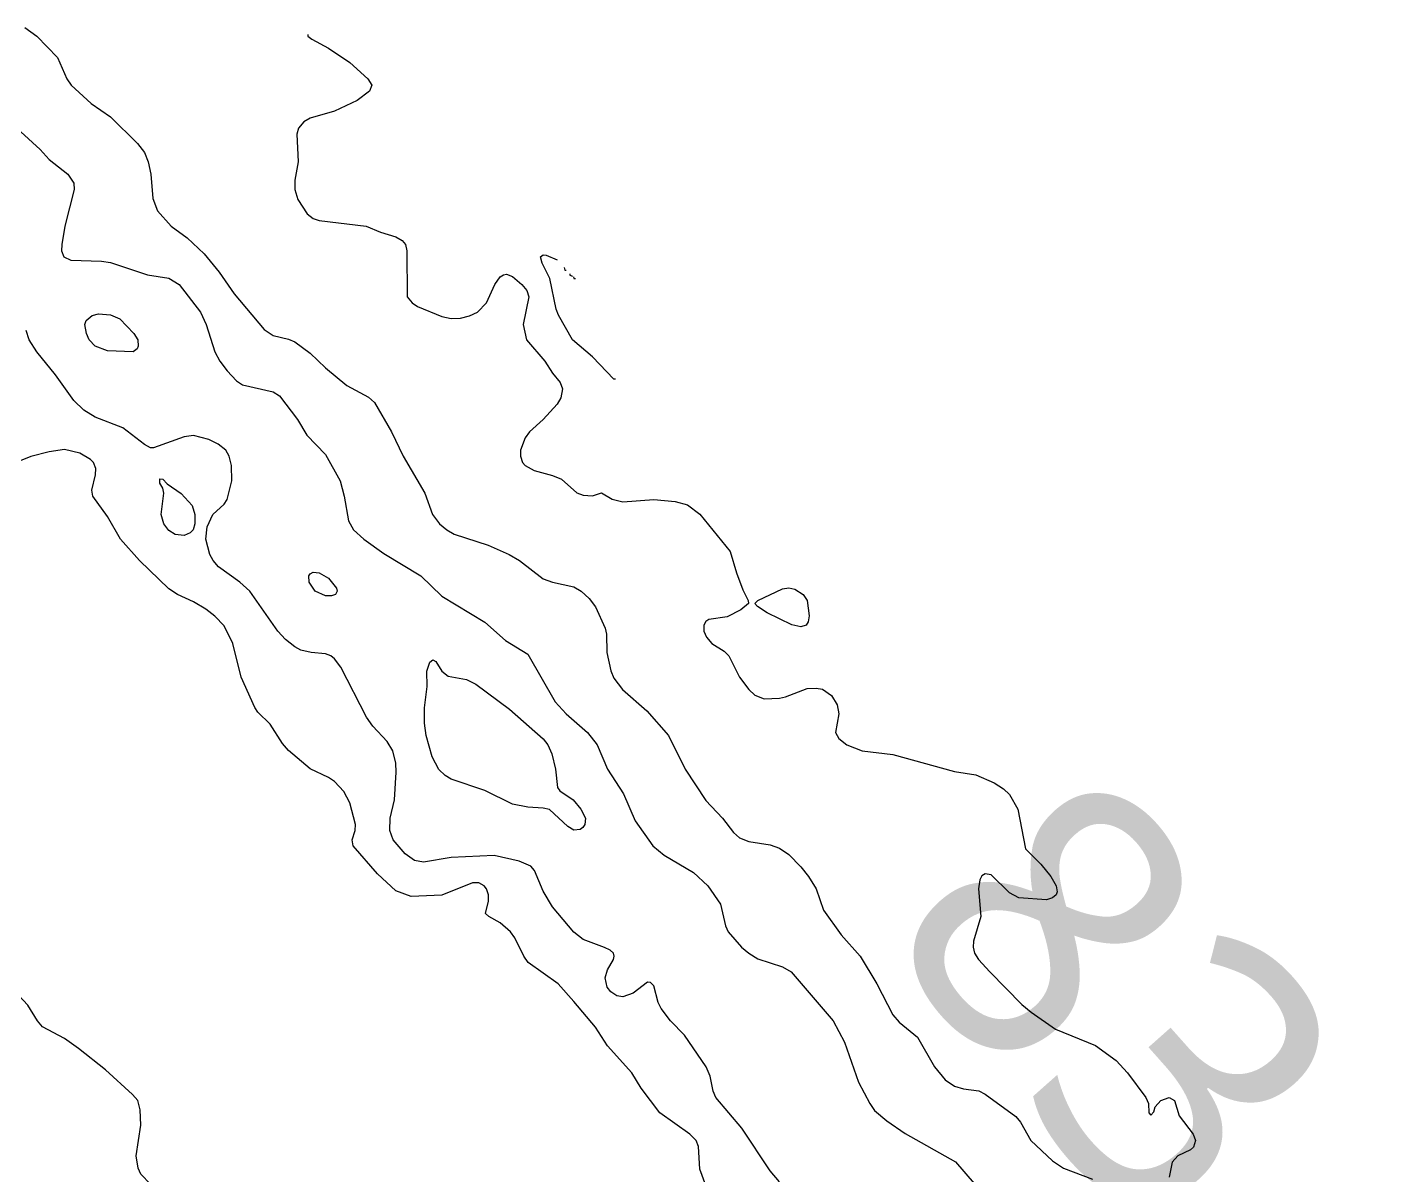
# Model space of a CAD drawing. Extents: x 474277 to 475042, y 254928 to 255625.
# Drawn here: x 474755.69 to 474789.91, y 255540.21 to 255568.9 of the extents above; entities that cross this region are included whole.
import ezdxf

# ---------------------------------------------------------------- set-up
doc = ezdxf.new("R2010")
doc.units = 0
doc.header["$MEASUREMENT"] = 0
doc.layers.add('BaseMapV2_DTM_export_MonNov09090547073261 — entities', color=1, linetype='CONTINUOUS')
doc.styles.get("Standard").update_dxf_attribs({"font": 'romans.shx'})

msp = doc.modelspace()

# ---------------------------------------------------------------- linework, layer by layer
at = {"layer": 'BaseMapV2_DTM_export_MonNov09090547073261 — entities', "color": 15, "linetype": 'Continuous', "true_color": 0xb7484b}
for points in [[(474755.626, 255568.903, 83), (474755.933, 255568.683, 83), (474756.445, 255568.152, 83), (474756.683, 255567.615, 83), (474756.785, 255567.462, 83), (474757.284, 255567.002, 83), (474757.773, 255566.664, 83), (474758.449, 255566.005, 83), (474758.618, 255565.775, 83), (474758.713, 255565.545, 83), (474758.779, 255565.238, 83), (474758.825, 255564.625, 83), (474758.945, 255564.318, 83), (474759.284, 255563.934, 83), (474759.69, 255563.646, 83), (474760.107, 255563.244, 83), (474760.487, 255562.784, 83), (474760.863, 255562.248, 83), (474761.607, 255561.352, 83), (474761.837, 255561.202, 83), (474762.221, 255561.114, 83), (474762.374, 255561.041, 83), (474762.757, 255560.757, 83), (474763.141, 255560.392, 83), (474763.677, 255559.949, 83), (474764.214, 255559.658, 83), (474764.368, 255559.524, 83), (474764.79, 255558.797, 83), (474765.085, 255558.184, 83), (474765.626, 255557.264, 83), (474765.815, 255556.727, 83), (474765.991, 255556.497, 83), (474766.172, 255556.344, 83), (474766.361, 255556.235, 83), (474767.205, 255555.959, 83), (474767.735, 255555.73, 83), (474767.989, 255555.577, 83), (474768.585, 255555.121, 83), (474768.815, 255555.034, 83), (474769.352, 255554.924, 83), (474769.533, 255554.81, 83), (474769.735, 255554.631, 83), (474769.888, 255554.423, 83), (474770.136, 255553.89, 83), (474770.17, 255553.737, 83), (474770.173, 255553.276, 83), (474770.272, 255552.82, 83), (474770.348, 255552.635, 83), (474770.565, 255552.356, 83), (474771.171, 255551.82, 83), (474771.716, 255551.206, 83), (474772.128, 255550.363, 83), (474772.649, 255549.579, 83), (474773.062, 255549.136, 83), (474773.339, 255548.782, 83), (474773.492, 255548.648, 83), (474773.722, 255548.553, 83), (474774.259, 255548.469, 83), (474774.489, 255548.392, 83), (474774.719, 255548.229, 83), (474775.026, 255547.926, 83), (474775.218, 255547.679, 83), (474775.402, 255547.372, 83), (474775.589, 255546.836, 83), (474776.031, 255546.222, 83), (474776.507, 255545.686, 83), (474776.925, 255544.995, 83), (474777.326, 255544.226, 83), (474777.479, 255544.042, 83), (474777.939, 255543.668, 83), (474778.366, 255542.925, 83), (474778.629, 255542.599, 83), (474778.859, 255542.44, 83), (474779.089, 255542.376, 83), (474779.473, 255542.325, 83), (474779.626, 255542.241, 83), (474780.393, 255541.679, 83), (474780.509, 255541.545, 83), (474780.774, 255541.085, 83), (474781.313, 255540.575, 83), (474781.59, 255540.395, 83), (474782.31, 255540.117, 83)], [(474762.704, 255568.727, 82.75), (474762.704, 255568.688, 82.75), (474762.799, 255568.612, 82.75), (474763.217, 255568.387, 82.75), (474763.754, 255568.029, 82.75), (474764.202, 255567.615, 82.75), (474764.299, 255567.462, 82.75), (474764.245, 255567.308, 82.75), (474763.931, 255567.078, 82.75), (474763.371, 255566.811, 82.75), (474762.757, 255566.635, 82.75), (474762.598, 255566.541, 82.75), (474762.465, 255566.388, 82.75), (474762.43, 255566.235, 82.75), (474762.464, 255565.545, 82.75), (474762.38, 255565.085, 82.75), (474762.379, 255564.855, 82.75), (474762.451, 255564.603, 82.75), (474762.689, 255564.241, 82.75), (474762.834, 255564.123, 82.75), (474762.987, 255564.074, 82.75), (474764.157, 255563.934, 82.75), (474764.521, 255563.784, 82.75), (474764.904, 255563.67, 82.75), (474765.058, 255563.576, 82.75), (474765.139, 255563.474, 82.75), (474765.178, 255563.321, 82.75), (474765.186, 255562.171, 82.75), (474765.31, 255562.018, 82.75), (474765.441, 255561.926, 82.75), (474766.054, 255561.674, 82.75), (474766.284, 255561.626, 82.75), (474766.514, 255561.632, 82.75), (474766.745, 255561.691, 82.75), (474766.94, 255561.788, 82.75), (474767.168, 255562.018, 82.75), (474767.372, 255562.478, 82.75), (474767.511, 255562.671, 82.75), (474767.588, 255562.722, 82.75), (474767.665, 255562.734, 82.75), (474767.818, 255562.678, 82.75), (474768.052, 255562.478, 82.75), (474768.173, 255562.324, 82.75), (474768.224, 255562.171, 82.75), (474768.081, 255561.481, 82.75), (474768.17, 255561.097, 82.75), (474768.628, 255560.561, 82.75), (474768.815, 255560.259, 82.75), (474769.01, 255560.024, 82.75), (474769.067, 255559.871, 82.75), (474769.022, 255559.641, 82.75), (474768.93, 255559.487, 82.75), (474768.583, 255559.104, 82.75), (474768.244, 255558.797, 82.75), (474768.13, 255558.644, 82.75), (474768.015, 255558.337, 82.75), (474768.013, 255558.184, 82.75), (474768.063, 255558.03, 82.75), (474768.135, 255557.954, 82.75), (474768.355, 255557.83, 82.75), (474768.815, 255557.707, 82.75), (474769.045, 255557.614, 82.75), (474769.428, 255557.269, 82.75), (474769.582, 255557.211, 82.75), (474769.812, 255557.194, 82.75), (474770.042, 255557.271, 82.75), (474770.305, 255557.11, 82.75), (474770.578, 255557.046, 82.75), (474771.345, 255557.102, 82.75), (474771.882, 255557.057, 82.75), (474772.189, 255556.974, 82.75), (474772.495, 255556.735, 82.75), (474773.257, 255555.807, 82.75), (474773.415, 255555.274, 82.75), (474773.569, 255554.849, 82.75), (474773.705, 255554.58, 82.75), (474773.712, 255554.503, 82.75), (474773.526, 255554.35, 82.75), (474773.185, 255554.168, 82.75), (474772.725, 255554.107, 82.75), (474772.649, 255554.054, 82.75), (474772.598, 255553.967, 82.75), (474772.595, 255553.813, 82.75), (474772.669, 255553.66, 82.75), (474772.802, 255553.508, 82.75), (474773.109, 255553.311, 82.75), (474773.222, 255553.2, 82.75), (474773.489, 255552.663, 82.75), (474773.72, 255552.356, 82.75), (474773.875, 255552.211, 82.75), (474774.105, 255552.124, 82.75), (474774.489, 255552.141, 82.75), (474774.642, 255552.172, 82.75), (474775.179, 255552.376, 82.75), (474775.409, 255552.391, 82.75), (474775.562, 255552.364, 82.75), (474775.786, 255552.203, 82.75), (474775.933, 255551.973, 82.75), (474775.97, 255551.743, 82.75), (474775.888, 255551.283, 82.75), (474775.97, 255551.13, 82.75), (474776.176, 255550.971, 82.75), (474776.559, 255550.823, 82.75), (474777.326, 255550.728, 82.75), (474778.859, 255550.303, 82.75), (474779.396, 255550.222, 82.75), (474779.856, 255550.019, 82.75), (474780.086, 255549.87, 82.75), (474780.24, 255549.729, 82.75), (474780.444, 255549.366, 82.75), (474780.64, 255548.369, 82.75), (474781.019, 255547.986, 82.75), (474781.272, 255547.679, 82.75), (474781.402, 255547.449, 82.75), (474781.432, 255547.296, 82.75), (474781.402, 255547.219, 82.75), (474781.313, 255547.147, 82.75), (474781.16, 255547.102, 82.75), (474780.47, 255547.15, 82.75), (474780.24, 255547.272, 82.75), (474779.779, 255547.721, 82.75), (474779.626, 255547.75, 82.75), (474779.549, 255547.7, 82.75), (474779.493, 255547.602, 82.75), (474779.459, 255547.372, 82.75), (474779.525, 255546.682, 82.75), (474779.342, 255546.069, 82.75), (474779.331, 255545.916, 82.75), (474779.367, 255545.762, 82.75), (474779.466, 255545.609, 82.75), (474779.747, 255545.302, 82.75), (474780.546, 255544.483, 82.75), (474780.776, 255544.29, 82.75), (474781.39, 255543.867, 82.75), (474782.386, 255543.46, 82.75), (474782.902, 255543.079, 82.75), (474783.185, 255542.772, 82.75), (474783.643, 255542.158, 82.75), (474783.714, 255542.005, 82.75), (474783.72, 255541.775, 82.75), (474783.767, 255541.716, 82.75), (474783.843, 255541.803, 82.75), (474783.877, 255541.928, 82.75), (474784.018, 255542.082, 82.75), (474784.227, 255542.157, 82.75), (474784.358, 255542.082, 82.75), (474784.478, 255541.698, 82.75), (474784.829, 255541.238, 82.75), (474784.889, 255541.085, 82.75), (474784.84, 255540.919, 82.75), (474784.763, 255540.852, 82.75), (474784.443, 255540.702, 82.75), (474784.303, 255540.544, 82.75), (474784.225, 255540.165, 82.75)], [(474754.936, 255566.829, 83.25), (474756.01, 255565.851, 83.25), (474756.24, 255565.601, 83.25), (474756.706, 255565.238, 83.25), (474756.853, 255565.014, 83.25), (474756.866, 255564.855, 83.25), (474756.629, 255563.934, 83.25), (474756.552, 255563.474, 83.25), (474756.547, 255563.321, 83.25), (474756.602, 255563.168, 83.25), (474756.777, 255563.083, 83.25), (474757.543, 255563.06, 83.25), (474757.773, 255563.026, 83.25), (474758.694, 255562.722, 83.25), (474759.23, 255562.637, 83.25), (474759.483, 255562.478, 83.25), (474760.023, 255561.788, 83.25), (474760.157, 255561.481, 83.25), (474760.38, 255560.798, 83.25), (474760.502, 255560.561, 83.25), (474760.687, 255560.317, 83.25), (474760.917, 255560.072, 83.25), (474761.07, 255559.966, 83.25), (474761.835, 255559.794, 83.25), (474761.991, 255559.696, 83.25), (474762.446, 255559.104, 83.25), (474762.681, 255558.714, 83.25), (474763.141, 255558.226, 83.25), (474763.509, 255557.57, 83.25), (474763.611, 255557.187, 83.25), (474763.72, 255556.574, 83.25), (474763.845, 255556.344, 83.25), (474764.103, 255556.114, 83.25), (474764.598, 255555.754, 83.25), (474765.528, 255555.193, 83.25), (474766.054, 255554.69, 83.25), (474767.128, 255554.039, 83.25), (474767.642, 255553.583, 83.25), (474768.201, 255553.239, 83.25), (474768.882, 255552.05, 83.25), (474769.161, 255551.743, 83.25), (474769.695, 255551.283, 83.25), (474769.934, 255550.976, 83.25), (474770.195, 255550.365, 83.25), (474770.587, 255549.749, 83.25), (474770.885, 255549.07, 83.25), (474771.32, 255548.446, 83.25), (474771.611, 255548.216, 83.25), (474772.342, 255547.783, 83.25), (474772.7, 255547.449, 83.25), (474773.019, 255546.989, 83.25), (474773.143, 255546.452, 83.25), (474773.209, 255546.299, 83.25), (474773.541, 255545.916, 83.25), (474773.721, 255545.762, 83.25), (474773.952, 255545.621, 83.25), (474774.565, 255545.422, 83.25), (474774.777, 255545.302, 83.25), (474775.828, 255544.075, 83.25), (474776.116, 255543.539, 83.25), (474776.46, 255542.542, 83.25), (474776.743, 255542.005, 83.25), (474776.866, 255541.836, 83.25), (474777.172, 255541.574, 83.25), (474777.633, 255541.258, 83.25), (474778.884, 255540.548, 83.25), (474779.351, 255540.012, 83.25)], [(474770.387, 255560.114, 82.75), (474770.348, 255560.114, 82.75), (474769.812, 255560.67, 82.75), (474769.313, 255561.097, 82.75), (474768.97, 255561.711, 82.75), (474768.911, 255561.864, 82.75), (474768.751, 255562.631, 82.75), (474768.561, 255563.014, 82.75), (474768.52, 255563.168, 82.75), (474768.585, 255563.216, 82.75), (474768.661, 255563.207, 82.75), (474768.93, 255563.091, 82.75)], [(474769.104, 255562.899, 82.75), (474769.121, 255562.835, 82.75), (474769.16, 255562.835, 82.75)], [(474769.246, 255562.746, 82.75), (474769.246, 255562.708, 82.75), (474769.313, 255562.682, 82.75)], [(474769.339, 255562.669, 82.75), (474769.352, 255562.625, 82.75), (474769.39, 255562.625, 82.75)], [(474758.339, 255560.791, 83.5), (474757.697, 255560.821, 83.5), (474757.39, 255560.935, 83.5), (474757.237, 255561.097, 83.5), (474757.169, 255561.251, 83.5), (474757.131, 255561.481, 83.5), (474757.16, 255561.58, 83.5), (474757.313, 255561.703, 83.5), (474757.467, 255561.74, 83.5), (474757.773, 255561.716, 83.5), (474758.003, 255561.623, 83.5), (474758.356, 255561.251, 83.5), (474758.453, 255561.097, 83.5), (474758.463, 255560.939, 83.5), (474758.436, 255560.867, 83.5), (474758.339, 255560.791, 83.5)], [(474774.489, 255540.052, 83.25), (474774.259, 255540.322, 83.25), (474773.547, 255541.392, 83.25), (474772.898, 255542.158, 83.25), (474772.834, 255542.312, 83.25), (474772.758, 255542.695, 83.25), (474772.653, 255542.925, 83.25), (474772.112, 255543.713, 83.25), (474771.769, 255544.075, 83.25), (474771.529, 255544.382, 83.25), (474771.454, 255544.535, 83.25), (474771.345, 255544.948, 83.25), (474771.268, 255545.03, 83.25), (474771.192, 255545.04, 83.25), (474770.831, 255544.765, 83.25), (474770.578, 255544.675, 83.25), (474770.425, 255544.695, 83.25), (474770.272, 255544.795, 83.25), (474770.183, 255544.919, 83.25), (474770.136, 255545.149, 83.25), (474770.195, 255545.352, 83.25), (474770.344, 255545.609, 83.25), (474770.36, 255545.686, 83.25), (474770.337, 255545.762, 83.25), (474770.257, 255545.839, 83.25), (474770.118, 255545.906, 83.25), (474769.582, 255546.103, 83.25), (474769.352, 255546.294, 83.25), (474768.815, 255546.921, 83.25), (474768.585, 255547.311, 83.25), (474768.368, 255547.832, 83.25), (474768.278, 255547.938, 83.25), (474767.987, 255548.063, 83.25), (474767.358, 255548.203, 83.25), (474766.284, 255548.159, 83.25), (474765.594, 255548.036, 83.25), (474765.364, 255548.081, 83.25), (474765.134, 255548.249, 83.25), (474764.835, 255548.599, 83.25), (474764.748, 255548.829, 83.25), (474764.759, 255549.136, 83.25), (474764.868, 255549.596, 83.25), (474764.91, 255550.286, 83.25), (474764.9, 255550.516, 83.25), (474764.828, 255550.819, 83.25), (474764.685, 255551.053, 83.25), (474764.329, 255551.436, 83.25), (474764.164, 255551.666, 83.25), (474763.524, 255552.915, 83.25), (474763.371, 255553.123, 83.25), (474763.275, 255553.2, 83.25), (474763.141, 255553.248, 83.25), (474762.783, 255553.276, 83.25), (474762.527, 255553.338, 83.25), (474762.374, 255553.421, 83.25), (474762.144, 255553.608, 83.25), (474761.951, 255553.813, 83.25), (474761.25, 255554.81, 83.25), (474761.003, 255555.04, 83.25), (474760.472, 255555.423, 83.25), (474760.337, 255555.577, 83.25), (474760.251, 255555.73, 83.25), (474760.151, 255556.114, 83.25), (474760.184, 255556.42, 83.25), (474760.327, 255556.727, 83.25), (474760.61, 255556.985, 83.25), (474760.687, 255557.103, 83.25), (474760.803, 255557.57, 83.25), (474760.791, 255557.954, 83.25), (474760.733, 255558.184, 83.25), (474760.651, 255558.337, 83.25), (474760.457, 255558.486, 83.25), (474760.227, 255558.606, 83.25), (474759.844, 255558.706, 83.25), (474759.614, 255558.671, 83.25), (474758.847, 255558.392, 83.25), (474758.77, 255558.392, 83.25), (474758.617, 255558.475, 83.25), (474758.08, 255558.897, 83.25), (474757.39, 255559.165, 83.25), (474757.105, 255559.334, 83.25), (474756.853, 255559.579, 83.25), (474756.393, 255560.216, 83.25), (474755.926, 255560.791, 83.25), (474755.74, 255561.097, 83.25), (474755.664, 255561.327, 83.25)], [(474772.649, 255539.961, 83), (474772.495, 255540.367, 83), (474772.464, 255540.932, 83), (474772.408, 255541.085, 83), (474772.251, 255541.238, 83), (474771.499, 255541.775, 83), (474771.035, 255542.388, 83), (474770.796, 255542.772, 83), (474770.195, 255543.446, 83), (474769.888, 255543.914, 83), (474769.352, 255544.561, 83), (474768.956, 255544.995, 83), (474768.208, 255545.532, 83), (474768.098, 255545.686, 83), (474767.878, 255546.146, 83), (474767.763, 255546.299, 83), (474767.511, 255546.526, 83), (474767.223, 255546.682, 83), (474767.141, 255546.759, 83), (474767.213, 255547.066, 83), (474767.218, 255547.219, 83), (474767.169, 255547.372, 83), (474767.108, 255547.449, 83), (474766.975, 255547.52, 83), (474766.821, 255547.525, 83), (474766.054, 255547.216, 83), (474765.288, 255547.182, 83), (474764.904, 255547.324, 83), (474764.444, 255547.745, 83), (474763.837, 255548.446, 83), (474763.809, 255548.599, 83), (474763.883, 255548.829, 83), (474763.893, 255548.983, 83), (474763.749, 255549.519, 83), (474763.601, 255549.805, 83), (474763.371, 255550.057, 83), (474763.217, 255550.159, 83), (474762.757, 255550.372, 83), (474762.221, 255550.833, 83), (474762.067, 255551.002, 83), (474761.761, 255551.488, 83), (474761.454, 255551.791, 83), (474761.377, 255551.903, 83), (474761.039, 255552.663, 83), (474760.83, 255553.507, 83), (474760.61, 255553.943, 83), (474760.38, 255554.188, 83), (474760.15, 255554.362, 83), (474759.844, 255554.547, 83), (474759.444, 255554.733, 83), (474759.23, 255554.875, 83), (474758.495, 255555.577, 83), (474758.016, 255556.114, 83), (474757.697, 255556.675, 83), (474757.329, 255557.187, 83), (474757.302, 255557.34, 83), (474757.399, 255557.724, 83), (474757.405, 255557.877, 83), (474757.343, 255558.03, 83), (474757.274, 255558.107, 83), (474757.007, 255558.265, 83), (474756.623, 255558.352, 83), (474756.24, 255558.297, 83), (474755.78, 255558.178, 83), (474755.243, 255557.959, 83)], [(474759.762, 255556.267, 83.25), (474759.614, 255556.205, 83.25), (474759.384, 255556.232, 83.25), (474759.23, 255556.329, 83.25), (474759.099, 255556.497, 83.25), (474759.038, 255556.727, 83.25), (474759.103, 255557.264, 83.25), (474759.077, 255557.386, 83.25), (474759, 255557.514, 83.25), (474759, 255557.619, 83.25), (474759.077, 255557.615, 83.25), (474759.186, 255557.494, 83.25), (474759.537, 255557.252, 83.25), (474759.809, 255556.957, 83.25), (474759.879, 255556.727, 83.25), (474759.881, 255556.497, 83.25), (474759.832, 255556.344, 83.25), (474759.762, 255556.267, 83.25)], [(474763.395, 255554.733, 83.5), (474763.294, 255554.695, 83.5), (474763.141, 255554.696, 83.5), (474762.886, 255554.81, 83.5), (474762.732, 255555.04, 83.5), (474762.726, 255555.193, 83.5), (474762.757, 255555.25, 83.5), (474762.834, 255555.289, 83.5), (474762.987, 255555.271, 83.5), (474763.217, 255555.14, 83.5), (474763.42, 255554.887, 83.5), (474763.436, 255554.81, 83.5), (474763.395, 255554.733, 83.5)], [(474775.152, 255553.967, 82.75), (474775.026, 255553.922, 82.75), (474774.796, 255553.969, 82.75), (474774.182, 255554.273, 82.75), (474773.937, 255554.427, 82.75), (474773.871, 255554.503, 82.75), (474773.951, 255554.58, 82.75), (474774.565, 255554.875, 82.75), (474774.719, 255554.894, 82.75), (474774.872, 255554.865, 82.75), (474775.083, 255554.733, 82.75), (474775.185, 255554.58, 82.75), (474775.231, 255554.197, 82.75), (474775.205, 255554.043, 82.75), (474775.152, 255553.967, 82.75)], [(474769.578, 255548.906, 83.5), (474769.505, 255548.855, 83.5), (474769.352, 255548.84, 83.5), (474769.198, 255548.928, 83.5), (474768.738, 255549.357, 83.5), (474768.585, 255549.391, 83.5), (474768.201, 255549.41, 83.5), (474767.818, 255549.491, 83.5), (474767.128, 255549.833, 83.5), (474766.284, 255550.115, 83.5), (474766.131, 255550.206, 83.5), (474765.978, 255550.352, 83.5), (474765.805, 255550.669, 83.5), (474765.662, 255551.206, 83.5), (474765.618, 255551.513, 83.5), (474765.614, 255551.896, 83.5), (474765.681, 255552.433, 83.5), (474765.68, 255552.816, 83.5), (474765.748, 255553.042, 83.5), (474765.824, 255553.096, 83.5), (474765.901, 255553.051, 83.5), (474766.054, 255552.815, 83.5), (474766.208, 255552.685, 83.5), (474766.668, 255552.609, 83.5), (474766.898, 255552.488, 83.5), (474767.741, 255551.865, 83.5), (474768.585, 255551.118, 83.5), (474768.702, 255550.976, 83.5), (474768.801, 255550.746, 83.5), (474768.892, 255550.363, 83.5), (474768.94, 255549.903, 83.5), (474769.001, 255549.826, 83.5), (474769.336, 255549.596, 83.5), (474769.526, 255549.366, 83.5), (474769.638, 255549.136, 83.5), (474769.627, 255548.983, 83.5), (474769.578, 255548.906, 83.5)], [(474758.77, 255539.993, 82.75), (474758.532, 255540.242, 82.75), (474758.458, 255540.395, 82.75), (474758.41, 255540.702, 82.75), (474758.527, 255541.468, 82.75), (474758.515, 255541.852, 82.75), (474758.451, 255542.082, 82.75), (474758.318, 255542.235, 82.75), (474757.642, 255542.849, 82.75), (474756.97, 255543.385, 82.75), (474756.623, 255543.634, 82.75), (474756.071, 255543.922, 82.75), (474755.943, 255544.075, 82.75), (474755.703, 255544.465, 82.75), (474755.473, 255544.719, 82.75)]]:
    msp.add_polyline3d(points, dxfattribs=at)

# ---------------------------------------------------------------- texts
at = {"layer": 'BaseMapV2_DTM_export_MonNov09090547073261 — entities', "color": 250, "true_color": 0x323232, "insert": (474776.796, 255546.157), "char_height": 0.2, "width": 17.61571, "attachment_point": 7, "rotation": 311.5624}
msp.add_mtext('\\fOpen Sans|i0|b0;\\H7.02279;83\\~m', dxfattribs=at)

doc.saveas('drawing.dxf')
